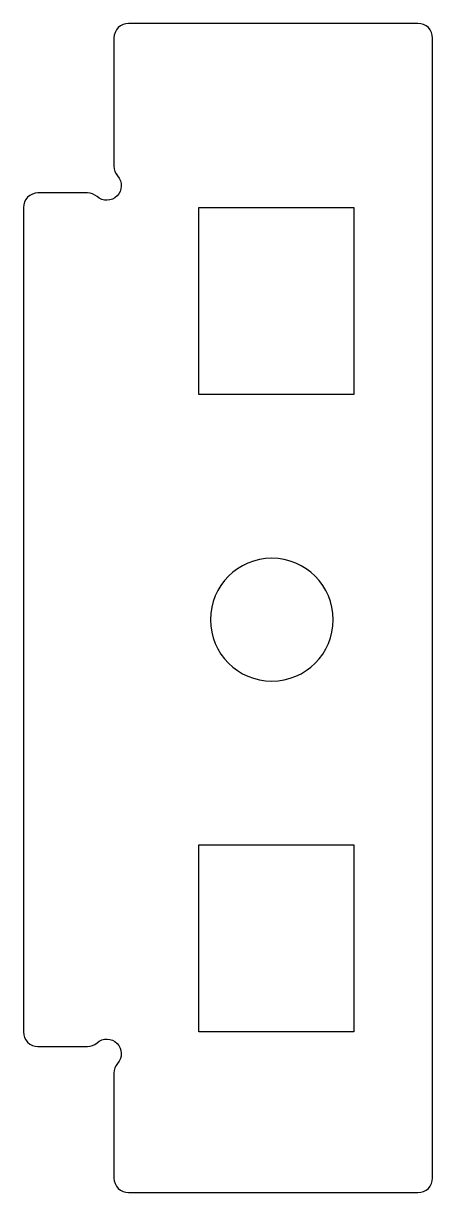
# Model space of a CAD drawing. Header units: millimetres. Extents: x -189 to -175, y -20 to 20.
import ezdxf

# ---------------------------------------------------------------- set-up
doc = ezdxf.new("R2010")
doc.units = ezdxf.units.MM
doc.layers.get('0').update_dxf_attribs({"linetype": 'CONTINUOUS'})

msp = doc.modelspace()

# ---------------------------------------------------------------- linework, layer by layer
msp.add_lwpolyline([(-175, 19.5, 0.414214), (-175.5, 20), (-185.4, 20, 0.414214), (-185.9, 19.5), (-185.9, 15.111, 0.182676), (-185.775, 14.781, -0.939221), (-186.481, 14.075, 0.182676), (-186.811, 14.2), (-188.5, 14.2, 0.414214), (-189, 13.7), (-189, -14.5, 0.414214), (-188.5, -15), (-186.811, -15, 0.182676), (-186.481, -14.875, -0.939221), (-185.775, -15.581, 0.182676), (-185.9, -15.911), (-185.9, -19.5, 0.414214), (-185.4, -20), (-175.5, -20, 0.414214), (-175, -19.5)], format="xyb", close=True)
for points in [[(-177.7, 13.7), (-177.7, 7.3), (-183, 7.3), (-183, 13.7)], [(-177.7, -8.1), (-177.7, -14.5), (-183, -14.5), (-183, -8.1)]]:
    msp.add_lwpolyline(points, close=True)
at = {"extrusion": (7.76535e-31, 1.97215e-31, -1)}
msp.add_circle((180.5, -0.4), 2.1, dxfattribs=at)

doc.saveas('drawing.dxf')
